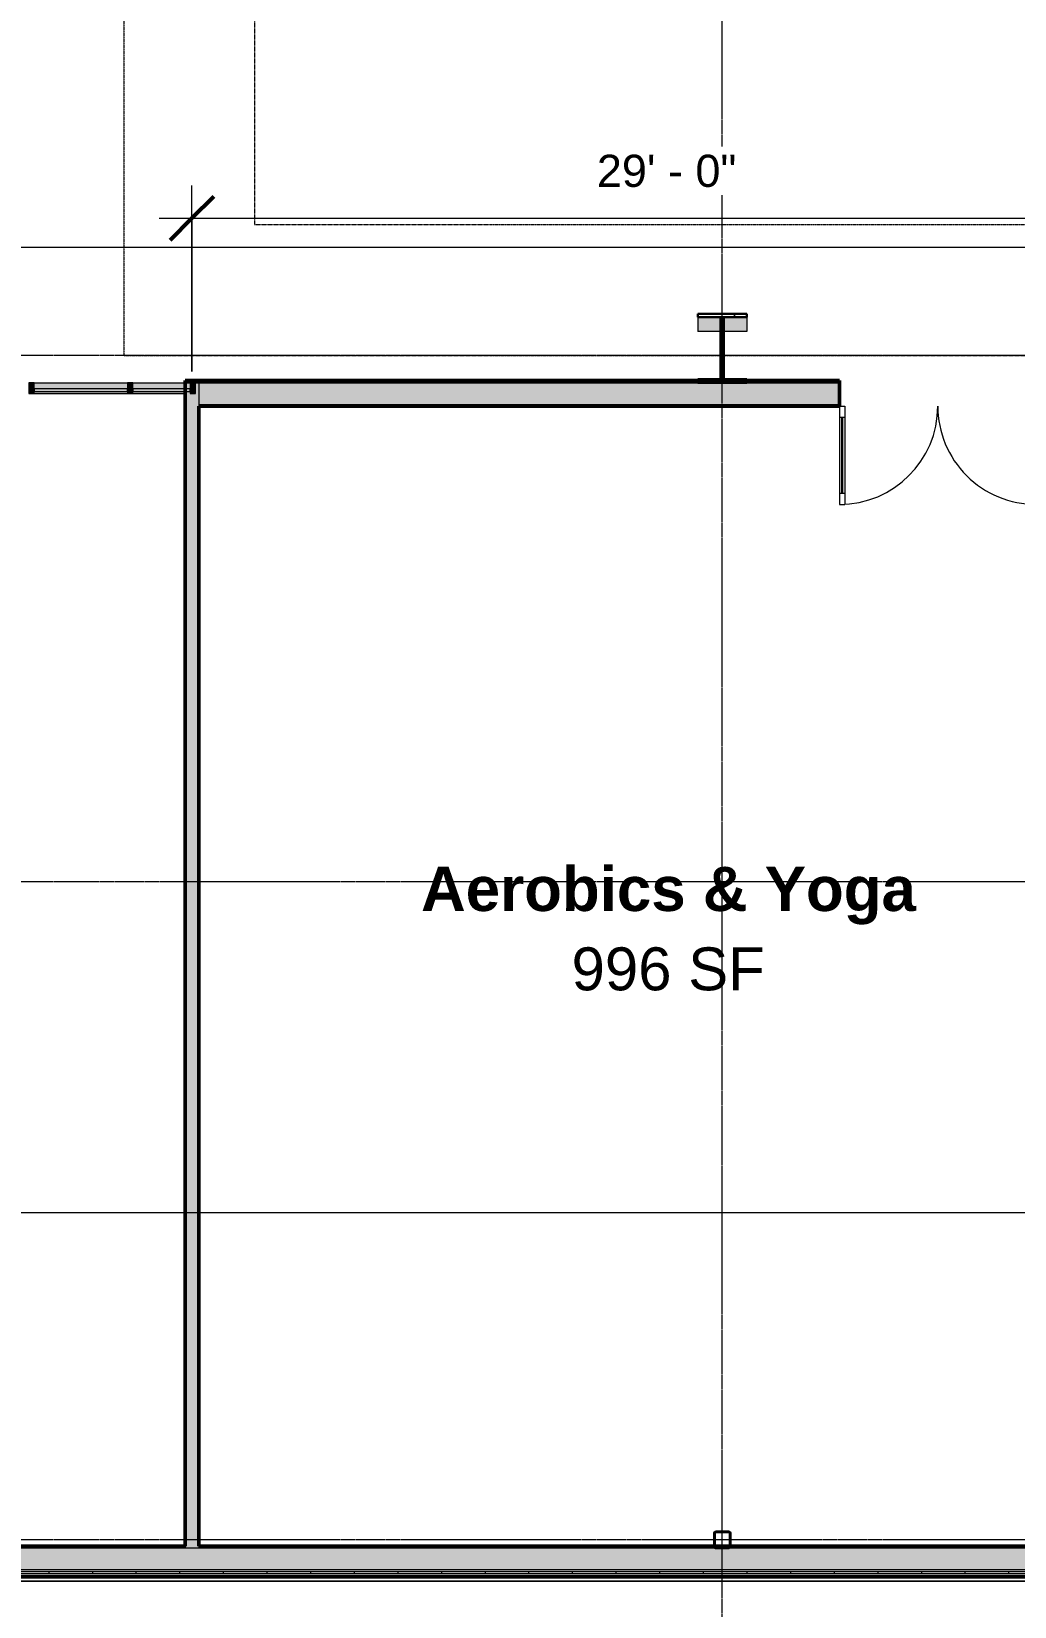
# Model space of a CAD drawing. Header units: inches. Extents: x 21836 to 26875, y -23174 to -20350.
# Drawn here: x 24570 to 24930, y -22809 to -22231 of the extents above; entities that cross this region are included whole.
import ezdxf

# ---------------------------------------------------------------- set-up
doc = ezdxf.new("R2010")
doc.units = ezdxf.units.IN
doc.header["$MEASUREMENT"] = 0
doc.linetypes.add('Dash 1_16_', pattern=[0.125, 0.0625, -0.0625])
doc.linetypes.add('Grid Line 1_2_', pattern=[0.875, 0.5, -0.125, 0.125, -0.125])
for name, color, linetype, lineweight in [('A-ANNO-DIMS', 211, 'Continuous', 9), ('A-ANNO-DIMS-128', 211, 'Continuous', 9), ('A-DOOR', 31, 'Continuous', 13), ('A-DOOR-GLAZ', 31, 'Continuous', 30), ('A-FLOR-CLRS', 90, 'Dash 1_16_', 9), ('A-GLAZ-CURT', 52, 'Continuous', 9), ('A-GLAZ-CWMG', 51, 'Continuous', 9), ('A-WALL', 113, 'Continuous', 13), ('A-WALL-PATT', 111, 'Continuous', 50), ('C-BLDG-PADS', 91, 'Continuous', 9), ('C-TOPO', 7, 'Continuous', 9), ('G-ANNO-SYMB', 111, 'Continuous', 9), ('I-WALL', 2, 'Continuous', 13), ('L-SITE-WALL', 31, 'Continuous', 13), ('M-AREA-IDEN', 171, 'Continuous', 9), ('S-COLS', 52, 'Continuous', 9), ('S-GRID', 1, 'Continuous', 9)]:
    doc.layers.add(name, color=color, linetype=linetype, lineweight=lineweight)
doc.styles.add('Arial_1', font='arial.ttf', dxfattribs={"height": 11.802395})
doc.styles.add('Arial_2', font='arial.ttf', dxfattribs={"height": 15.736527})
doc.styles.add('Arial_B_1', font='arialbd.ttf', dxfattribs={"height": 16.236099})
doc.dimstyles.new('Linear_-_3_32__Arial_1', dxfattribs={"dimscale": 12, "dimtxt": 12, "dimasz": 1.333333, "dimexe": 1, "dimexo": 0.666667, "dimgap": 0.666667, "dimtad": 1, "dimdec": 4, "dimrnd": 0.0625, "dimzin": 1, "dimdsep": 46, "dimlunit": 4, "dimtxsty": 'Arial_1', "dimblk1": 'OBLIQUE', "dimblk2": 'OBLIQUE', "dimsah": 1, "dimcen": 0.09, "dimdle": 1, "dimazin": 0, "dimtfac": 1, "dimtdec": 4, "dimtix": 1, "dimtmove": 0, "dimatfit": 3, "dimfxl": 1, "dimtvp": 1, "dimtfill": 1, "dimfrac": 2, "dimtolj": 1, "dimtzin": 0, "dimarcsym": 2})
pattern_1 = [(45, (0, 0), (-12.6713535, 12.6713535), []), (45, (0, 19.2), (-12.6713535, 12.6713535), [])]

# ---------------------------------------------------------------- blocks, each defined once
blk = doc.blocks.new('HSS-Hollow Structural Section-Column - HSS6X6X1_4-V5-First Floor Plan')
at = {"layer": 'S-COLS', "lineweight": 30}
for p, q in [((-3, 2.534), (-3, -2.534)), ((-2.767, -2.534), (-2.767, 2.534)), ((2.534, 3), (-2.534, 3)), ((-2.534, 2.767), (2.534, 2.767)), ((2.767, 2.534), (2.767, -2.534)), ((3, -2.534), (3, 2.534)), ((2.534, -2.767), (-2.534, -2.767)), ((-2.534, -3), (2.534, -3))]:
    blk.add_line(p, q, dxfattribs=at)
for centre, radius, start, end in [((-2.534, 2.534), 0.466, 90, 180), ((-2.534, 2.534), 0.233, 90, 180), ((2.534, 2.534), 0.466, 360, 90), ((2.534, 2.534), 0.233, 0, 90), ((-2.534, -2.534), 0.466, 180, 270), ((-2.534, -2.534), 0.233, 180, 270), ((2.534, -2.534), 0.466, 270, 360), ((2.534, -2.534), 0.233, 270, 360)]:
    blk.add_arc(centre, radius, start, end, dxfattribs=at)
blk = doc.blocks.new('Double-Glass 1 - 72_ x 96_-618616-First Floor Plan')
at = {"layer": 'A-DOOR', "lineweight": 20}
for p, q in [((-36.02, 36.78), (-36.02, 40.78)), ((-36.02, 40.78), (-34, 40.78)), ((-34, 36.78), (-34, 40.78)), ((34, 36.78), (34, 40.78)), ((36, 40.78), (34, 40.78)), ((36, 36.78), (36, 40.78)), ((-36.02, 36.78), (-34, 36.78)), ((34, 36.78), (36, 36.78)), ((-36.02, 8.78), (-34, 8.78)), ((-36.02, 4.78), (-36.02, 8.78)), ((-34, 4.78), (-34, 8.78)), ((36, 8.78), (34, 8.78)), ((34, 4.78), (34, 8.78)), ((36, 4.78), (36, 8.78)), ((-36.02, 4.78), (-34, 4.78)), ((36, 4.78), (34, 4.78))]:
    blk.add_line(p, q, dxfattribs=at)
at = {"layer": 'A-DOOR', "lineweight": 9}
for p, q in [((-36.02, 8.78), (-36.02, 36.78)), ((-34, 8.78), (-34, 36.78)), ((34, 8.78), (34, 36.78)), ((36, 8.78), (36, 36.78))]:
    blk.add_line(p, q, dxfattribs=at)
for centre, radius, start, end in [((-36.02, 4.78), 36, 360, 90), ((36, 4.76), 36.02, 90, 179.96662)]:
    blk.add_arc(centre, radius, start, end, dxfattribs=at)
at = {"layer": 'A-DOOR-GLAZ'}
for p, q in [((-35, 36.78), (-35, 8.78)), ((35, 8.78), (35, 36.78))]:
    blk.add_line(p, q, dxfattribs=at)
blk = doc.blocks.new('System Panel - Glazed-809283-First Floor Plan')
at = {"layer": 'A-GLAZ-CURT', "transparency": 33554649}
blk.add_hatch(color=256, dxfattribs=at).paths.add_polyline_path([(-10.5, 1.25), (-10.5, 0.25), (10.5, 0.25), (10.5, 1.25)], flags=0)
at = {"layer": 'A-GLAZ-CURT', "lineweight": 13}
for p, q in [((10.5, 1.25), (-10.5, 1.25)), ((-10.5, 1.25), (-10.5, 0.25)), ((-10.5, 0.25), (10.5, 0.25)), ((10.5, 0.25), (10.5, 1.25))]:
    blk.add_line(p, q, dxfattribs=at)
at = {"layer": 'A-GLAZ-CURT'}
for p, q in [((10.5, 1.25), (-8.63, 1.25)), ((-8.63, 0.25), (10.5, 0.25)), ((10.5, 1.25), (10.5, 0.25))]:
    blk.add_line(p, q, dxfattribs=at)
blk = doc.blocks.new('Rectangular Mullion - Rectangular Mullion 1-771667-First Floor Plan')
at = {"layer": 'A-GLAZ-CWMG'}
h = blk.add_hatch(color=256, dxfattribs=at)
h.paths.add_polyline_path([(24625.89, -22364.05), (24625.89, -22363.3), (24606.77, -22363.3), (24606.77, -22364.05)], flags=0)
h.paths.add_polyline_path([(24606.77, -22362.3), (24625.89, -22362.3), (24625.89, -22360.05), (24606.77, -22360.05)], flags=0)
blk.add_hatch(color=256, dxfattribs=at).paths.add_polyline_path([(24625.89, -22363.3), (24625.89, -22362.3), (24606.77, -22362.3), (24606.77, -22363.3)], flags=0)
for p, q in [((24606.77, -22360.05), (24625.89, -22360.05)), ((24606.77, -22364.05), (24625.89, -22364.05))]:
    blk.add_line(p, q, dxfattribs=at)
blk = doc.blocks.new('Rectangular Mullion - Rectangular Mullion 1-809287-First Floor Plan')
at = {"layer": 'A-GLAZ-CWMG'}
blk.add_hatch(color=256, dxfattribs=at).paths.add_polyline_path([(0, -2), (0, 2), (-2, 2), (-2, -2)], flags=0)
at = {"layer": 'A-GLAZ-CWMG', "lineweight": 20}
for p, q in [((0, 2), (-2, 2)), ((-2, 2), (-2, -2)), ((0, -2), (0, 2)), ((-2, -2), (0, -2))]:
    blk.add_line(p, q, dxfattribs=at)
blk = doc.blocks.new('Rectangular Mullion - Rectangular Mullion 1-809282-First Floor Plan')
at = {"layer": 'A-GLAZ-CWMG'}
blk.add_hatch(color=256, dxfattribs=at).paths.add_polyline_path([(-1, -2), (-1, 2), (1, 2), (1, -2)], flags=0)
at = {"layer": 'A-GLAZ-CWMG', "lineweight": 20}
for p, q in [((-1, 2), (1, 2)), ((-1, -2), (-1, 2)), ((1, 2), (1, -2)), ((1, -2), (-1, -2))]:
    blk.add_line(p, q, dxfattribs=at)
blk = doc.blocks.new('System Panel - Glazed-809284-First Floor Plan')
at = {"layer": 'A-GLAZ-CURT', "transparency": 33554649}
blk.add_hatch(color=256, dxfattribs=at).paths.add_polyline_path([(-17.09, 1.25), (-17.09, 0.25), (17.09, 0.25), (17.09, 1.25)], flags=0)
at = {"layer": 'A-GLAZ-CURT', "lineweight": 13}
for p, q in [((17.09, 1.25), (-17.09, 1.25)), ((-17.09, 1.25), (-17.09, 0.25)), ((-17.09, 0.25), (17.09, 0.25)), ((17.09, 0.25), (17.09, 1.25))]:
    blk.add_line(p, q, dxfattribs=at)
at = {"layer": 'A-GLAZ-CURT'}
for p, q in [((-17.09, 0.25), (-17.09, 1.25)), ((17.09, 1.25), (-17.09, 1.25)), ((-17.09, 0.25), (17.09, 0.25)), ((17.09, 1.25), (17.09, 0.25))]:
    blk.add_line(p, q, dxfattribs=at)
blk = doc.blocks.new('Rectangular Mullion - Rectangular Mullion 1-V14-First Floor Plan')
at = {"layer": 'A-GLAZ-CWMG'}
h = blk.add_hatch(color=256, dxfattribs=at)
h.paths.add_polyline_path([(24462.02, -22364.05), (24496.2, -22364.05), (24496.2, -22363.3), (24462.02, -22363.3)], flags=0)
h.paths.add_polyline_path([(24462.02, -22362.3), (24496.2, -22362.3), (24496.2, -22360.05), (24462.02, -22360.05)], flags=0)
blk.add_hatch(color=256, dxfattribs=at).paths.add_polyline_path([(24496.2, -22363.3), (24496.2, -22362.3), (24462.02, -22362.3), (24462.02, -22363.3)], flags=0)
for p, q in [((24462.02, -22360.05), (24496.2, -22360.05)), ((24462.02, -22364.05), (24496.2, -22364.05))]:
    blk.add_line(p, q, dxfattribs=at)
blk = doc.blocks.new('DIMBLOCK14-First Floor Plan')
at = {"layer": 'A-ANNO-DIMS-128'}
for p, q in [((24628.39, -22355.99), (24628.39, -22287.78)), ((24976.39, -22355.99), (24976.39, -22287.78)), ((24616.39, -22299.78), (24976.39, -22299.78)), ((24628.39, -22299.78), (24628.39, -22355.99)), ((24976.39, -22299.78), (24976.39, -22355.99))]:
    blk.add_line(p, q, dxfattribs=at)
at = {"layer": 'A-ANNO-DIMS-128', "lineweight": 50}
for p, q in [((24628.39, -22299.78), (24636.39, -22291.78)), ((24976.39, -22299.78), (24984.39, -22291.78)), ((24628.39, -22299.78), (24620.39, -22307.78)), ((24976.39, -22299.78), (24968.39, -22307.78))]:
    blk.add_line(p, q, dxfattribs=at)
at = {"layer": 'A-ANNO-DIMS-128', "color": 0, "insert": (24776.91, -22276.47), "char_height": 11.802, "width": 61.1446, "attachment_point": 1, "line_spacing_factor": 0.938532, "style": 'Arial_1', "bg_fill": 3, "box_fill_scale": 1.25, "bg_fill_color": 0, "bg_fill_transparency": 0}
blk.add_mtext('29\' - 0"', dxfattribs=at)
blk = doc.blocks.new('_Oblique')
at = {"color": 0, "linetype": 'ByBlock', "lineweight": -2}
blk.add_line((-0.5, -0.5), (0.5, 0.5), dxfattribs=at)

msp = doc.modelspace()

# ---------------------------------------------------------------- hatches: boundary and pattern name
at = {"layer": 'A-WALL-PATT', "lineweight": 9}
h = msp.add_hatch(dxfattribs=at)
h.set_pattern_fill('FP_10', color=256, style=0, pattern_type=2)
h.set_pattern_definition([(0, (0, 0), (40.96, 10.24), [1.69, -29.03, 1.69, -29.03, -163.84]), (0, (0, 0), (40.96, 10.24), [-61.44, 1.69, -59.75, 1.69, -29.03, -71.68]), (0, (0, 0), (40.96, 10.24), [-153.6, 1.69, -18.79, 1.69, -49.51]), (120, (15.36, 5.12), (-29.3481, 30.3524005), [1.69, -29.03, 1.69, -29.03, -163.84]), (120, (15.36, 5.12), (-29.3481, 30.3524005), [-61.44, 1.69, -59.75, 1.69, -29.03, -71.68]), (120, (15.36, 5.12), (-29.3481, 30.3524005), [-153.6, 1.69, -18.79, 1.69, -49.51]), (240, (20.48, 25.6), (-11.6119, -40.5924005), [1.69, -29.03, 1.69, -29.03, -163.84]), (240, (20.48, 25.6), (-11.6119, -40.5924005), [-61.44, 1.69, -59.75, 1.69, -29.03, -71.68]), (240, (20.48, 25.6), (-11.6119, -40.5924005), [-153.6, 1.69, -18.79, 1.69, -49.51])])
h.paths.add_polyline_path([(25721.39023, -22368.67781), (25721.39023, -22368.05281), (25647.39023, -22368.05281), (25647.39023, -22368.67781)], flags=0)
h.paths.add_polyline_path([(25642.39023, -22368.67781), (25642.39023, -22368.05281), (25582.85384, -22368.05281), (25582.85384, -22368.67781)], flags=0)
h.paths.add_polyline_path([(25577.85384, -22368.67781), (25577.85384, -22368.05281), (25546.76523, -22368.05281), (25546.76523, -22368.67781)], flags=0)
h.paths.add_polyline_path([(25450.01523, -22368.67781), (25450.01523, -22368.05281), (25445.92661, -22368.05281), (25445.92661, -22368.67781)], flags=0)
h.paths.add_polyline_path([(25440.92661, -22368.67781), (25440.92661, -22368.05281), (25381.39023, -22368.05281), (25381.39023, -22368.67781)], flags=0)
h.paths.add_polyline_path([(25376.39023, -22368.67781), (25376.39023, -22368.05281), (25302.39023, -22368.05281), (25302.39023, -22368.67781)], flags=0)
h.paths.add_polyline_path([(25297.39023, -22368.67781), (25297.39023, -22368.05281), (25170.39023, -22368.05281), (25170.39023, -22368.67781), (25257.98376, -22368.67781)], flags=0)
h.paths.add_polyline_path([(25105.89023, -22368.67781), (25105.89023, -22368.05281), (24978.89023, -22368.05281), (24978.89023, -22368.67781), (24981.52047, -22368.67781)], flags=0)
h.paths.add_polyline_path([(24973.89023, -22368.67781), (24973.89023, -22368.05281), (24937.89023, -22368.05281), (24937.89023, -22368.67781)], flags=0)
h.paths.add_polyline_path([(24865.89023, -22368.67781), (24865.89023, -22368.05281), (24630.89023, -22368.05281), (24630.89023, -22368.67781), (24705.05718, -22368.67781)], flags=0)
h = msp.add_hatch(dxfattribs=at)
h.set_pattern_fill('FP_12', color=256, style=0, pattern_type=2)
h.set_pattern_definition([(0, (0, 0), (0, 16), []), (90, (0, 0), (-16, 1e-15), [])])
h.paths.add_polyline_path([(24244.01523, -22796.80281), (25078.01523, -22796.80281), (25078.01523, -22796.05281), (24244.01523, -22796.05281)], flags=0)
at = {"layer": 'I-WALL'}
msp.add_hatch(color=256, dxfattribs=at).paths.add_polyline_path([(24630.89023, -22787.30281), (24630.89023, -22360.05281), (24625.89023, -22360.05281), (24625.89023, -22787.30281)], flags=0)
at = {"layer": 'L-SITE-WALL'}
h = msp.add_hatch(color=256, dxfattribs=at)
h.paths.add_polyline_path([(25726.39023, -22360.05281), (25726.39023, -22359.30281), (25546.76523, -22359.30281), (25546.76523, -22360.05281)], flags=0)
h.paths.add_polyline_path([(25450.01523, -22360.05281), (25450.01523, -22359.30281), (25165.39023, -22359.30281), (25165.39023, -22360.05281), (25257.98376, -22360.05281)], flags=0)
h.paths.add_polyline_path([(25110.89023, -22360.05281), (25110.89023, -22359.30281), (24937.89023, -22359.30281), (24937.89023, -22360.05281), (24981.52047, -22360.05281)], flags=0)
h.paths.add_polyline_path([(24865.89023, -22360.05281), (24865.89023, -22359.30281), (24625.89023, -22359.30281), (24625.89023, -22360.05281), (24705.05718, -22360.05281)], flags=0)
h = msp.add_hatch(color=256, dxfattribs=at)
h.paths.add_polyline_path([(25721.39023, -22368.05281), (25726.39023, -22368.05281), (25726.39023, -22360.05281), (25546.76523, -22360.05281), (25546.76523, -22368.05281), (25647.39023, -22368.05281)], flags=0)
h.paths.add_polyline_path([(25450.01523, -22368.05281), (25450.01523, -22360.05281), (25165.39023, -22360.05281), (25165.39023, -22368.05281), (25445.92661, -22368.05281)], flags=0)
h.paths.add_polyline_path([(25105.89023, -22368.05281), (25110.89023, -22368.05281), (25110.89023, -22360.05281), (24937.89023, -22360.05281), (24937.89023, -22368.05281), (24981.52047, -22368.05281)], flags=0)
h.paths.add_polyline_path([(24865.89023, -22368.05281), (24865.89023, -22360.05281), (24630.89023, -22360.05281), (24630.89023, -22368.05281), (24705.05718, -22368.05281)], flags=0)
h = msp.add_hatch(color=256, dxfattribs=at)
h.paths.add_polyline_path([(24630.89023, -22787.30281), (24820.35623, -22787.30281), (24820.02671, -22787.16632), (24819.89023, -22786.83681), (24819.89023, -22786.67781), (24630.89023, -22786.67781)], flags=0)
h.paths.add_polyline_path([(24536.39023, -22787.30281), (24625.89023, -22787.30281), (24625.89023, -22786.67781), (24536.39023, -22786.67781), (24536.39023, -22786.83681), (24536.25374, -22787.16632), (24535.92423, -22787.30281), (24536.25374, -22787.30281)], flags=0)
h.paths.add_polyline_path([(24530.69147, -22787.30281), (24530.85623, -22787.30281), (24530.52671, -22787.16632), (24530.39023, -22786.83411), (24530.39023, -22786.67781), (24246.89023, -22786.67781), (24246.89023, -22786.83681), (24246.75374, -22787.16632), (24246.42423, -22787.30281), (24530.58325, -22787.30281)], flags=0)
h.paths.add_polyline_path([(24843.28883, -22787.30281), (24973.89023, -22787.30281), (24973.89023, -22786.67781), (24825.89023, -22786.67781), (24825.84435, -22786.94757), (24825.75374, -22787.16632), (24825.42423, -22787.30281), (24825.89023, -22787.30281)], flags=0)
h.paths.add_polyline_path([(25078.01523, -22787.30281), (25078.01523, -22786.67781), (24978.89023, -22786.67781), (24978.89023, -22787.30281), (25050.63629, -22787.30281)], flags=0)
h.paths.add_polyline_path([(24530.85623, -22787.06981), (24535.92423, -22787.06981), (24536.08898, -22787.00157), (24536.15723, -22786.82467), (24536.15723, -22786.67781), (24530.62323, -22786.67781), (24530.62323, -22786.83681), (24530.69147, -22787.00157)], flags=0)
h.paths.add_polyline_path([(24820.35623, -22787.06981), (24825.42423, -22787.06981), (24825.61117, -22786.948), (24825.65723, -22786.83681), (24825.65723, -22786.67781), (24820.12323, -22786.67781), (24820.17339, -22786.95791), (24820.19147, -22787.00157)], flags=0)
h.paths.add_polyline_path([(24244.01523, -22787.06981), (24246.42423, -22787.06981), (24246.58898, -22787.00157), (24246.65723, -22786.83681), (24246.65723, -22786.67781), (24244.01523, -22786.67781), (24244.01523, -22787.00157)], flags=0)
for points in [[(24244.01523, -22795.30281), (25078.01523, -22795.30281), (25078.01523, -22787.30281), (24244.01523, -22787.30281), (24244.01523, -22791.70749)], [(24255.80434, -22796.05281), (25078.01523, -22796.05281), (25078.01523, -22795.30281), (24244.01523, -22795.30281), (24244.01523, -22796.05281)], [(24244.01523, -22797.67781), (25078.01523, -22797.67781), (25078.01523, -22796.80281), (24244.01523, -22796.80281)], [(24255.80434, -22797.92781), (25078.01523, -22797.92781), (25078.01523, -22797.67781), (24244.01523, -22797.67781), (24244.01523, -22797.92781)]]:
    msp.add_hatch(color=256, dxfattribs=at).paths.add_polyline_path(points, flags=0)
at = {"layer": 'S-COLS'}
h = msp.add_hatch(dxfattribs=at)
h.set_pattern_fill('FP_1', color=256, style=0, pattern_type=2)
h.set_pattern_definition(pattern_1)
h.paths.add_polyline_path([(24831.89023, -22336.05108), (24831.89023, -22334.79776), (24813.89023, -22334.79776), (24813.89023, -22336.05108)], flags=0)
h = msp.add_hatch(color=256, dxfattribs=at)
h.paths.add_polyline_path([(24822.26523, -22341.30614), (24822.26523, -22336.05108), (24813.89023, -22336.05108), (24813.89023, -22341.30614)], flags=0)
h.paths.add_polyline_path([(24831.89023, -22341.30614), (24831.89023, -22336.05108), (24823.51523, -22336.05108), (24823.51523, -22341.30614)], flags=0)
h = msp.add_hatch(dxfattribs=at)
h.set_pattern_fill('FP_1', color=256, style=0, pattern_type=2)
h.set_pattern_definition(pattern_1)
h.paths.add_polyline_path([(24823.51523, -22358.80281), (24823.51523, -22336.05108), (24822.26523, -22336.05108), (24822.26523, -22358.80281)], flags=0)
h = msp.add_hatch(dxfattribs=at)
h.set_pattern_fill('FP_1', color=256, style=0, pattern_type=2)
h.set_pattern_definition(pattern_1)
h.paths.add_polyline_path([(24831.89023, -22360.05281), (24831.89023, -22358.80281), (24813.89023, -22358.80281), (24813.89023, -22360.05281)], flags=0)

# ---------------------------------------------------------------- linework, layer by layer
at = {"layer": 'A-FLOR-CLRS'}
for p, q in [((24603.39023, -21133.80281), (24603.39023, -22350.05281)), ((24651.39023, -21146.05281), (24651.39023, -22302.05281)), ((24651.39023, -22302.05281), (25927.39023, -22302.05281)), ((24603.39023, -22350.05281), (24822.26523, -22350.05281)), ((24823.51523, -22350.05281), (25111.76523, -22350.05281))]:
    msp.add_line(p, q, dxfattribs=at)
at = {"layer": 'A-WALL'}
for p, q in [((24625.89023, -22360.05281), (24865.89023, -22360.05281)), ((24630.89023, -22360.05281), (24630.89023, -22368.67781)), ((24630.89023, -22368.05281), (24865.89023, -22368.05281)), ((24820.35623, -22787.30281), (24535.92423, -22787.30281)), ((24625.89023, -22786.67781), (24625.89023, -22787.30281)), ((24630.89023, -22786.67781), (24630.89023, -22787.30281)), ((25078.01523, -22787.30281), (24825.42423, -22787.30281)), ((25078.01523, -22795.30281), (24244.01523, -22795.30281)), ((25078.01523, -22796.05281), (24244.01523, -22796.05281)), ((25078.01523, -22796.80281), (24244.01523, -22796.80281)), ((25078.01523, -22797.67781), (24244.01523, -22797.67781))]:
    msp.add_line(p, q, dxfattribs=at)
at = {"layer": 'C-BLDG-PADS'}
msp.add_line((24243.76523, -22799.42781), (25078.01523, -22799.42781), dxfattribs=at)
at = {"layer": 'C-TOPO'}
msp.add_line((25078.01523, -22799.42725), (24243.76523, -22799.42725), dxfattribs=at)
at = {"layer": 'G-ANNO-SYMB'}
for p, q in [((26334.27552, -22310.53102), (21858.58743, -22310.53102)), ((26322.50937, -22664.44135), (21851.27267, -22664.44135))]:
    msp.add_line(p, q, dxfattribs=at)
at = {"layer": 'I-WALL', "lineweight": 50}
for p, q in [((24630.89023, -22359.30281), (24625.89023, -22359.30281)), ((24625.89023, -22359.30281), (24625.89023, -22786.67781)), ((24630.89023, -22786.67781), (24630.89023, -22368.67781))]:
    msp.add_line(p, q, dxfattribs=at)
at = {"layer": 'L-SITE-WALL', "lineweight": 50}
for p, q in [((24865.89023, -22359.30281), (24630.89023, -22359.30281)), ((24865.89023, -22368.67781), (24865.89023, -22359.30281)), ((24630.89023, -22368.67781), (24865.89023, -22368.67781)), ((24625.89023, -22786.67781), (24536.39023, -22786.67781)), ((24819.89023, -22786.67781), (24630.89023, -22786.67781)), ((24825.66454, -22786.67781), (24820.11592, -22786.67781)), ((24973.89023, -22786.67781), (24825.89023, -22786.67781)), ((24244.01523, -22797.92781), (25078.01523, -22797.92781))]:
    msp.add_line(p, q, dxfattribs=at)
at = {"layer": 'S-COLS', "lineweight": 30}
for p, q in [((24831.89023, -22334.79776), (24813.89023, -22334.79776)), ((24813.89023, -22334.79776), (24813.89023, -22336.05108)), ((24831.89023, -22336.05108), (24831.89023, -22334.79776)), ((24813.89023, -22336.05108), (24831.89023, -22336.05108)), ((24823.51523, -22336.05108), (24822.26523, -22336.05108)), ((24822.26523, -22336.05108), (24822.26523, -22358.80281)), ((24823.51523, -22358.80281), (24823.51523, -22336.05108)), ((24813.89023, -22358.80281), (24813.89023, -22360.05281)), ((24831.89023, -22358.80281), (24813.89023, -22358.80281)), ((24822.26523, -22358.80281), (24823.51523, -22358.80281)), ((24831.89023, -22360.05281), (24831.89023, -22358.80281)), ((24813.89023, -22360.05281), (24831.89023, -22360.05281))]:
    msp.add_line(p, q, dxfattribs=at)
at = {"layer": 'S-COLS'}
for p, q in [((24813.89023, -22336.05108), (24813.89023, -22341.30614)), ((24822.26523, -22341.30614), (24813.89023, -22341.30614)), ((24831.89023, -22341.30614), (24823.51523, -22341.30614)), ((24831.89023, -22336.05108), (24831.89023, -22341.30614))]:
    msp.add_line(p, q, dxfattribs=at)
at = {"layer": 'S-GRID', "linetype": 'Grid Line 1_2_'}
for p, q in [((24822.89023, -23162.8711), (24822.89023, -20426.10083)), ((26875.45558, -22350.05281), (22016.39023, -22350.05281)), ((26875.45558, -22543.05281), (22016.39023, -22543.05281)), ((26875.45558, -22784.30281), (22016.39023, -22784.30281))]:
    msp.add_line(p, q, dxfattribs=at)

# ---------------------------------------------------------------- block references
at = {"layer": 'A-DOOR', "rotation": 180}
msp.add_blockref('Double-Glass 1 - 72_ x 96_-618616-First Floor Plan', (24901.89023, -22363.89656), dxfattribs=at)
at = {"layer": 'A-GLAZ-CURT', "rotation": 180}
for name, p in [('System Panel - Glazed-809284-First Floor Plan', (24587.67148, -22362.05281)), ('System Panel - Glazed-809283-First Floor Plan', (24617.26523, -22362.05281))]:
    msp.add_blockref(name, p, dxfattribs=at)
at = {"layer": 'A-GLAZ-CWMG', "extrusion": (0, 0, -1)}
for p in [(-24569.57773, -22362.05281), (-24605.76523, -22362.05281)]:
    msp.add_blockref('Rectangular Mullion - Rectangular Mullion 1-809282-First Floor Plan', p, dxfattribs=at)
at = {"layer": 'A-GLAZ-CWMG'}
for name, p in [('Rectangular Mullion - Rectangular Mullion 1-V14-First Floor Plan', (108.5625, 0)), ('Rectangular Mullion - Rectangular Mullion 1-771667-First Floor Plan', (0, 0)), ('Rectangular Mullion - Rectangular Mullion 1-809287-First Floor Plan', (24629.76523, -22362.05281))]:
    msp.add_blockref(name, p, dxfattribs=at)
at = {"layer": 'S-COLS', "rotation": 180}
msp.add_blockref('HSS-Hollow Structural Section-Column - HSS6X6X1_4-V5-First Floor Plan', (24822.89023, -22784.30281), dxfattribs=at)

# ---------------------------------------------------------------- texts
at = {"layer": 'M-AREA-IDEN', "attachment_point": 2, "line_spacing_factor": 0.938532}
for s, insert, char_height, width, style in [('Aerobics & Yoga', (24803.15552, -22537.50978), 16.2360992, 209.856, 'Arial_B_1'), ('996 SF', (24803.04617, -22567.08782), 15.736527, 84.48, 'Arial_2')]:
    msp.add_mtext(s, dxfattribs=dict(at, insert=insert, char_height=char_height, width=width, style=style))

# ---------------------------------------------------------------- next in the draw order: dimensions: what is measured, and where the dimension line sits
at = {"layer": 'A-ANNO-DIMS'}
dim = msp.add_linear_dim(base=(24976.39023, -22299.77703), p1=(24628.39023, -22363.99031), p2=(24976.39023, -22363.99031), dimstyle='Linear_-_3_32__Arial_1', override={"dimpost": '<>', "dimfxl": 348}, dxfattribs=at)
dim.commit()
dim.dimension.update_dxf_attribs({"geometry": 'DIMBLOCK14-First Floor Plan', "text_midpoint": (24802.39023, -22285.75104)})

doc.saveas('drawing.dxf')
